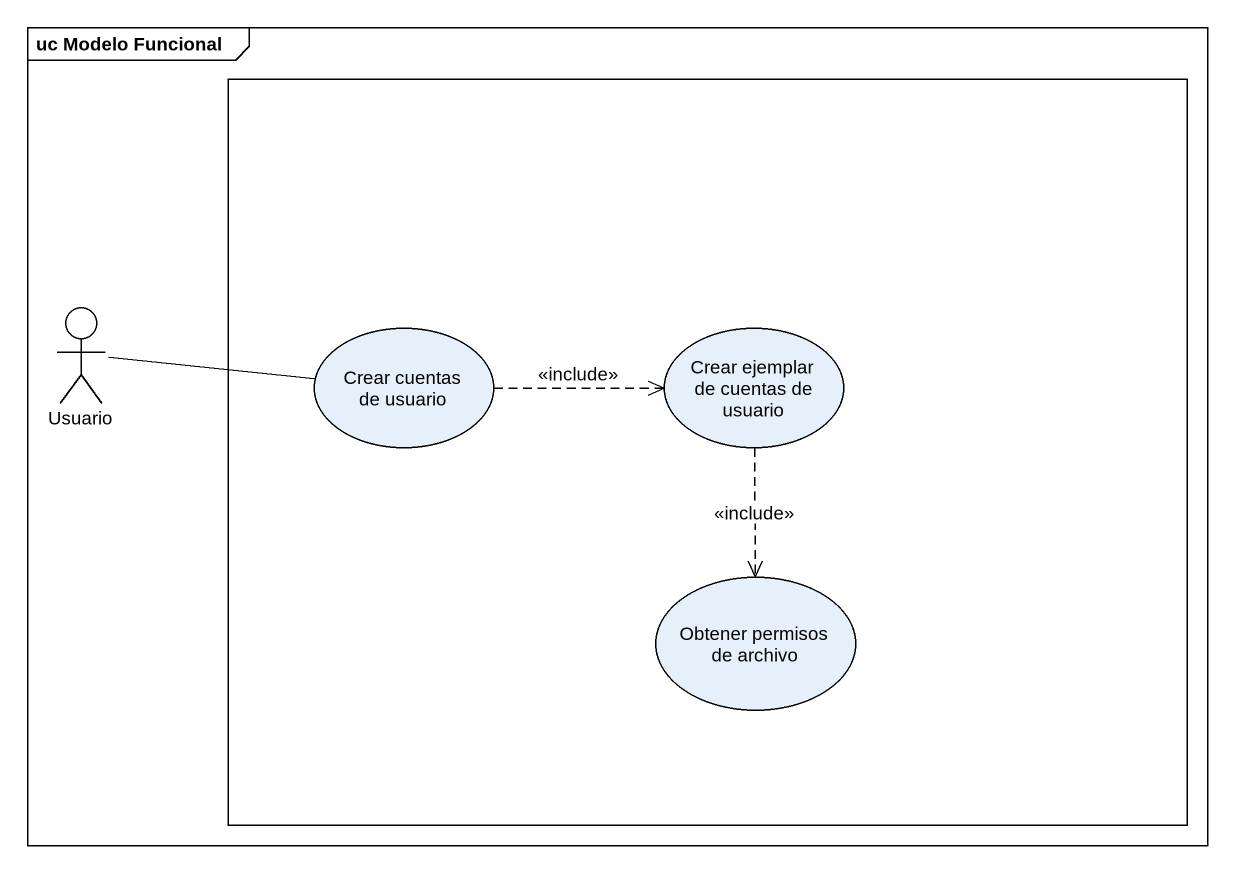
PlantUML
@startuml
mainframe uc Modelo Funcional
rectangle " " as rectangle1 {
  usecase "Crear cuentas de usuario" as Crear_cuentas_de_usuario
  usecase "Crear ejemplar de cuentas de usuario" as Crear_ejemplar_de_cuentas
  usecase "Obtener permisos de archivo" as Obtener_permisos_de_archivo
}
actor Usuario
Usuario -right- Crear_cuentas_de_usuario
Crear_cuentas_de_usuario .right.> Crear_ejemplar_de_cuentas : <<include>>
Crear_ejemplar_de_cuentas ..> Obtener_permisos_de_archivo : <<include>>
@enduml
